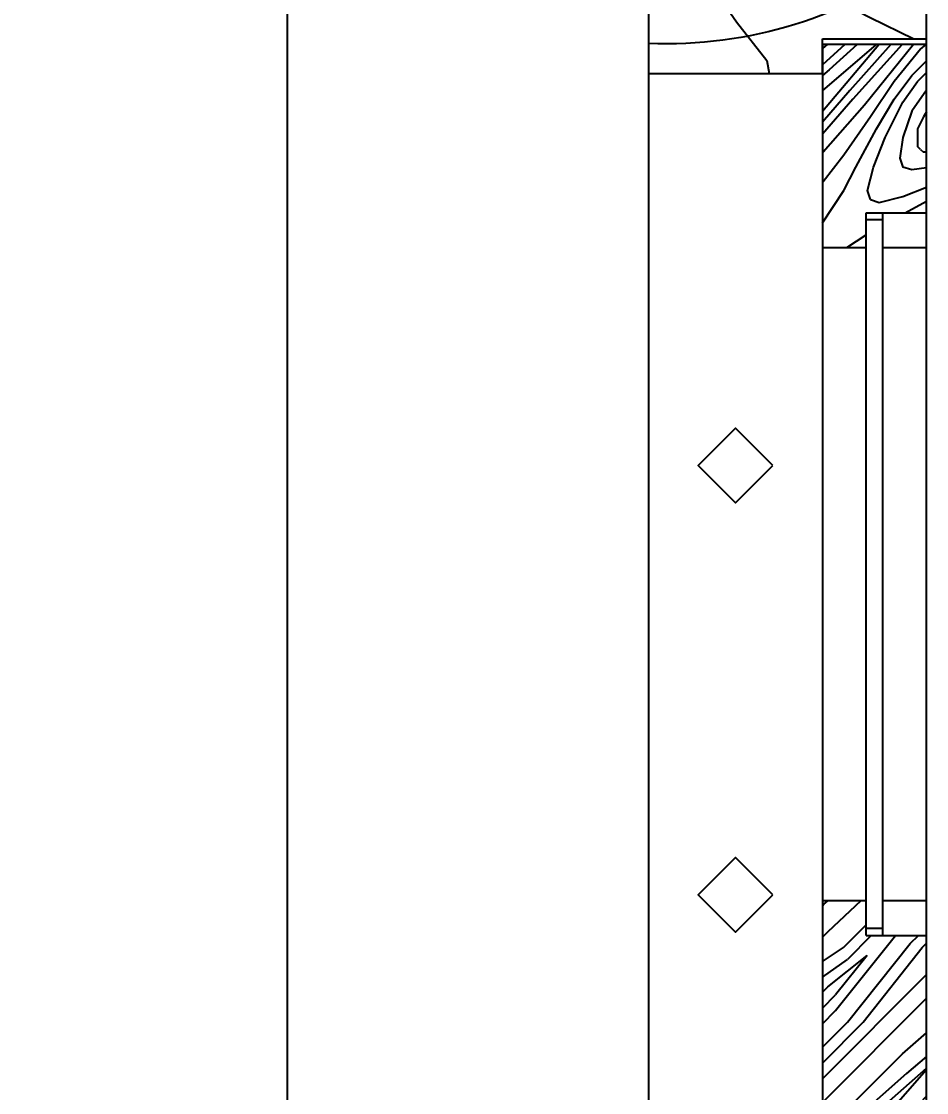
# Model space of a CAD drawing. Header units: metres. Extents: x -16 to 65907, y -5261 to 15511.
# Drawn here: x 20411.81 to 20444.38, y 4653.87 to 4692.4 of the extents above; entities that cross this region are included whole.
import ezdxf

# ---------------------------------------------------------------- set-up
doc = ezdxf.new("R2010")
doc.units = ezdxf.units.M
doc.header["$PDMODE"] = 67
doc.header["$PDSIZE"] = -5
doc.layers.get('0').update_dxf_attribs({"color": 6})
for name, color, linetype in [('BC-CILL', 23, 'Continuous'), ('BC-HATCH', 8, 'Continuous'), ('BC-JOINERY', 93, 'Continuous'), ('BC-TEXT', 7, 'Continuous'), ('BC-WHITECOLOR', 7, 'Continuous')]:
    doc.layers.add(name, color=color, linetype=linetype)
doc.styles.add('BC-1IN50-1', font='FreeSans.ttf', dxfattribs={"height": 10})
doc.dimstyles.new('BC-1IN50-1', dxfattribs={"dimtxt": 10, "dimasz": 10, "dimexe": 0.18, "dimexo": 0.0625, "dimgap": 1, "dimtad": 0, "dimdec": 1, "dimzin": 12, "dimdsep": 46, "dimtxsty": 'BC-1IN50-1', "dimblk": 'OPEN90', "dimcen": 0.09, "dimse1": 1, "dimse2": 1, "dimclrd": 8, "dimclre": 256, "dimclrt": 7, "dimadec": 0, "dimazin": 0, "dimtfac": 1, "dimtdec": 0, "dimtofl": 0, "dimtmove": 1, "dimatfit": 3, "dimfxl": 1, "dimtolj": 1, "dimtzin": 0, "dimlwd": -3, "dimarcsym": 0})

# ---------------------------------------------------------------- blocks, each defined once
blk = doc.blocks.new('BC-JN-FRAME-SIDE')
at = {"layer": 'BC-HATCH'}
for points in [[(0, -3.869), (-1.059, -2.29), (-2.663, -0.063), (-4.237, 2.966), (-5, 4.538)], [(-0.01, -5), (-1.624, -3.745), (-4.385, -1.844), (-5.781, -0.746), (-6.25, -0.66)]]:
    blk.add_lwpolyline(points, dxfattribs=at)
for centre, radius, start, end in [((10.749, -4.399), 15.93, 143.8447, 182.1637), ((5.975, -5.204), 9.313, 129.9112, 178.7469), ((2.647, -5.733), 4.298, 128.027, 170.1852)]:
    blk.add_arc(centre, radius, start, end, dxfattribs=at)
at = {"layer": 'BC-JOINERY'}
for p, q in [((-5, 1.25), (-5, 5)), ((-5, 5), (0, 5)), ((0, 5), (0, -5)), ((-6.25, -5), (-6.25, 1.25)), ((-6.25, 1.25), (-5, 1.25)), ((0, -5), (-6.25, -5))]:
    blk.add_line(p, q, dxfattribs=at)
blk = doc.blocks.new('_OPEN90')
at = {"color": 0, "linetype": 'ByBlock'}
for p, q in [((-0.5, 0.5), (0, 0)), ((0, 0), (-1, 0)), ((0, 0), (-0.5, -0.5))]:
    blk.add_line(p, q, dxfattribs=at)
blk = doc.blocks.new('*D1235')
at = {"layer": 'BC-TEXT', "color": 8, "linetype": 'Continuous', "lineweight": -3}
for p, q in [((20327.377, 4501.808), (20357.883, 4501.808)), ((20411.377, 4501.808), (20380.871, 4501.808))]:
    blk.add_line(p, q, dxfattribs=at)
at = {"layer": 'Defpoints', "color": 0}
for p in [(20421.377, 4696.766), (20317.377, 4592.766), (20421.377, 4501.808)]:
    blk.add_point(p, dxfattribs=at)
at = {"layer": 'BC-TEXT', "color": 8, "lineweight": -3, "xscale": 10, "yscale": 10, "zscale": 10, "rotation": 180}
blk.add_blockref('_OPEN90', (20317.377, 4501.808), dxfattribs=at)
at = {"layer": 'BC-TEXT', "color": 8, "lineweight": -3, "xscale": 10, "yscale": 10, "zscale": 10}
blk.add_blockref('_OPEN90', (20421.377, 4501.808), dxfattribs=at)
at = {"layer": 'BC-TEXT', "color": 7, "insert": (20369.377, 4501.808), "char_height": 10, "attachment_point": 5, "style": 'BC-1IN50-1'}
blk.add_mtext('\\A1;104', dxfattribs=at)
blk = doc.blocks.new('*D1236')
at = {"layer": 'BC-TEXT', "color": 8, "linetype": 'Continuous', "lineweight": -3}
for p, q in [((20431.377, 4502.798), (20434.377, 4502.798)), ((20438.023, 4485.645), (20432.877, 4502.798)), ((20440.023, 4485.645), (20438.023, 4485.645))]:
    blk.add_line(p, q, dxfattribs=at)
at = {"layer": 'Defpoints', "color": 0}
for p in [(20421.377, 4696.766), (20444.377, 4696.766), (20444.377, 4502.798)]:
    blk.add_point(p, dxfattribs=at)
at = {"layer": 'BC-TEXT', "color": 8, "lineweight": -3, "xscale": 10, "yscale": 10, "zscale": 10, "rotation": 180}
blk.add_blockref('_OPEN90', (20421.377, 4502.798), dxfattribs=at)
at = {"layer": 'BC-TEXT', "color": 8, "lineweight": -3, "xscale": 10, "yscale": 10, "zscale": 10}
blk.add_blockref('_OPEN90', (20444.377, 4502.798), dxfattribs=at)
at = {"layer": 'BC-TEXT', "color": 7, "insert": (20448.074, 4485.645), "char_height": 10, "attachment_point": 5, "style": 'BC-1IN50-1'}
blk.add_mtext('\\A1;23', dxfattribs=at)
blk = doc.blocks.new('*D1237')
at = {"layer": 'BC-TEXT', "color": 8, "linetype": 'Continuous', "lineweight": -3}
for p, q in [((20529.816, 4686.775), (20529.816, 4644.764)), ((20529.816, 4579.766), (20529.816, 4621.777))]:
    blk.add_line(p, q, dxfattribs=at)
at = {"layer": 'Defpoints', "color": 0}
for p in [(20444.377, 4696.775), (20529.816, 4696.775), (20444.377, 4569.766)]:
    blk.add_point(p, dxfattribs=at)
at = {"layer": 'BC-TEXT', "color": 8, "lineweight": -3, "xscale": 10, "yscale": 10, "zscale": 10}
for p, rotation in [((20529.816, 4696.775), 90), ((20529.816, 4569.766), 270)]:
    blk.add_blockref('_OPEN90', p, dxfattribs=dict(at, rotation=rotation))
at = {"layer": 'BC-TEXT', "color": 7, "insert": (20529.816, 4633.27), "char_height": 10, "attachment_point": 5, "rotation": 90, "style": 'BC-1IN50-1'}
blk.add_mtext('\\A1;127', dxfattribs=at)

msp = doc.modelspace()

# ---------------------------------------------------------------- hatches: boundary and pattern name
at = {"layer": 'BC-HATCH'}
h = msp.add_hatch(dxfattribs=at)
h.set_pattern_fill('WOOD-F4', color=256, scale=15, angle=45, style=0, pattern_type=2)
h.set_pattern_definition([(75.964, (20438.8242, 4702.615), (10.6066, 53.033), [0.8746, -86.5896]), (48.814, (20439.1424, 4700.3875), (137.885815, 159.09902), [2.255, -223.2444]), (241.699, (20439.4606, 4702.615), (-21.2132, -42.42641), [1.566, -155.0386]), (55.305, (20438.9303, 4700.8118), (42.42641, 63.63961), [1.677, -166.028]), (34.695, (20446.567, 4693.175), (74.24621, 53.03301), [1.677, -166.028]), (208.301, (20448.3701, 4693.7054), (-95.45942, -53.03301), [1.566, -155.0386]), (40.914, (20445.9306, 4693.8115), (10.6066, 10.6066), [2.1054, -208.4297]), (41.186, (20446.1427, 4693.3872), (10.6066, 10.6066), [2.255, -223.2444]), (14.036, (20448.3701, 4693.069), (31.8198, 10.6066), [0.8746, -86.5896]), (34.695, (20441.1576, 4698.5844), (74.24621, 53.03301), [1.677, -166.028]), (208.301, (20442.9608, 4699.1148), (-95.45942, -53.03301), [1.566, -155.0386]), (241.699, (20444.6578, 4697.4177), (-21.2132, -42.4264), [1.566, -155.0386]), (55.305, (20444.1275, 4695.6146), (42.4264, 63.63961), [1.677, -166.028]), (45, (20446.567, 4695.084), (-10.607, 10.607), [3.15, -11.85]), (228.814, (20447.6277, 4697.2056), (-137.885815, -159.09902), [2.255, -223.2444]), (49.0856, (20439.6727, 4699.8572), (127.27921, 148.492416), [2.10535, -208.4297]), (49.0856, (20439.5667, 4700.1754), (127.27921, 148.492416), [2.10535, -208.4297]), (40.914, (20440.203, 4699.3269), (10.6066, 10.6066), [2.1054, -208.4297]), (40.914, (20440.5212, 4699.2208), (10.6066, 10.6066), [2.1054, -208.4297]), (41.186, (20440.7334, 4698.7966), (10.6066, 10.6066), [2.255, -223.2444]), (14.036, (20442.9608, 4698.4784), (31.8198, 10.6066), [0.8746, -86.5896]), (40.914, (20445.6124, 4693.9175), (10.6066, 10.6066), [2.1054, -208.4297]), (40.914, (20445.9306, 4693.8115), (10.6066, 10.6066), [2.1054, -208.4297]), (75.964, (20444.0214, 4697.4177), (10.6066, 53.033), [0.8746, -86.5896]), (48.814, (20444.3396, 4695.1903), (137.885815, 159.09902), [2.255, -223.2444]), (49.086, (20444.7639, 4694.9782), (127.27921, 148.49242), [2.1054, -208.4297]), (49.086, (20444.87, 4694.66), (127.27921, 148.49242), [2.1054, -208.4297]), (45, (20436.173, 4698.054), (-10.607, 10.607), [1.8, -13.2]), (36.87, (20435.324, 4697.4177), (10.6066, 10.6066), [1.0607, -105.0054]), (30.964, (20434.2634, 4696.7813), (10.6066, 10.6066), [1.237, -60.6097]), (28.301, (20432.8845, 4696.0388), (95.45942, 53.03301), [1.566, -155.0386]), (26.565, (20432.036, 4695.6146), (10.6066, 10.6066), [0.9487, -46.4855]), (33.69, (20430.7632, 4694.766), (10.6066, 10.6066), [1.5297, -74.9556]), (45, (20430.445, 4694.448), (-10.607, 10.607), [0.45, -14.55]), (225, (20432.354, 4694.872), (10.607, -10.607), [1.65, -13.35]), (217.875, (20433.3088, 4695.6146), (-10.6066, -10.6066), [1.2093, -119.7245]), (214.695, (20434.6876, 4696.5692), (-74.24621, -53.03301), [1.677, -166.028]), (213.69, (20435.9604, 4697.4177), (-10.6066, -10.6066), [1.5297, -74.9556]), (219.289, (20437.1271, 4698.3723), (-10.6066, -10.6066), [1.5075, -149.2407]), (225, (20433.415, 4694.872), (10.607, -10.607), [2.4, -12.6]), (221.186, (20435.1119, 4696.357), (-10.6066, -10.6066), [2.255, -223.2444]), (218.991, (20437.3393, 4698.1602), (-116.67262, -95.459415), [2.86575, -283.70885]), (45, (20435.96, 4698.266), (-10.607, 10.607), [1.8, -13.2]), (35.538, (20435.218, 4697.736), (10.6066, 10.6066), [0.9124, -90.329]), (26.565, (20433.945, 4697.0995), (10.6066, 10.6066), [1.423, -46.011]), (21.801, (20432.8845, 4696.6752), (74.24621, 31.8198), [1.1424, -113.0942]), (14.036, (20432.036, 4696.463), (31.8198, 10.6066), [0.8746, -86.5896]), (341.565, (20431.718, 4696.569), (21.2132, -2e-07), [0.3354, -33.2056]), (161.565, (20433.203, 4697.63), (-21.2132, 2e-07), [0.3354, -33.2056]), (188.13, (20433.9452, 4697.736), (-53.033, -10.6066), [0.75, -74.25]), (198.435, (20434.9, 4698.054), (-10.6066, -10.6066), [1.0062, -32.535]), (215.538, (20436.3847, 4699.1148), (-10.6066, -10.6066), [1.8248, -89.4166]), (180, (20435.006, 4699.645), (-10.6066, -10.6066), [0.212, -21.001]), (210.964, (20435.536, 4699.9633), (-10.6066, -10.6066), [0.6185, -61.228]), (161.565, (20434.2634, 4698.6905), (-21.2132, 2e-07), [0.3354, -33.2056]), (203.199, (20435.0058, 4699.0087), (-42.4264, -21.2132), [0.8078, -79.9697]), (216.87, (20435.8543, 4699.645), (-10.6066, -10.6066), [1.0607, -105.0054]), (180, (20434.263, 4698.266), (-10.6066, -10.6066), [0.6364, -20.577]), (206.565, (20434.6876, 4698.4784), (-10.6066, -10.6066), [0.4743, -46.9598]), (210.964, (20435.218, 4698.7966), (-10.6066, -10.6066), [0.6185, -61.228]), (216.87, (20436.0665, 4699.433), (-10.6066, -10.6066), [1.0607, -105.0054]), (108.435, (20437.8696, 4702.297), (-10.6066, 10.6066), [0.3354, -33.2056]), (81.87, (20437.7635, 4701.5543), (2e-08, 21.2132), [0.75, -74.25]), (71.565, (20437.445, 4700.6), (2e-07, 21.2132), [1.0062, -32.535]), (54.462, (20436.3847, 4699.1148), (42.4264, 63.6396), [1.8248, -89.4166]), (90, (20435.854, 4700.494), (-10.6066, 10.6066), [0.212, -21.001]), (59.036, (20435.536, 4699.9633), (21.2132, 42.4264), [0.6185, -61.228]), (90, (20437.233, 4701.236), (-10.6066, 10.6066), [0.6364, -20.577]), (63.435, (20437.021, 4700.812), (10.6066, 31.8198), [0.4743, -46.9598]), (59.036, (20436.703, 4700.2815), (21.2132, 42.4264), [0.6185, -61.228]), (53.13, (20436.0665, 4699.433), (53.033, 74.24622), [1.0607, -105.0054]), (108.435, (20436.809, 4701.236), (-10.6066, 10.6066), [0.3354, -33.2056]), (66.801, (20436.4907, 4700.4936), (10.6066, 31.8198), [0.8078, -79.9697]), (53.13, (20435.8543, 4699.645), (53.033, 74.24622), [1.0607, -105.0054]), (68.199, (20438.4, 4701.5543), (10.6066, 31.8198), [1.1424, -113.0942]), (63.435, (20437.7635, 4700.2815), (10.6066, 31.8198), [1.423, -46.011]), (54.462, (20437.2332, 4699.539), (42.4264, 63.6396), [0.9124, -90.329]), (233.13, (20438.0817, 4700.1754), (-53.033, -74.24622), [1.0607, -105.0054]), (239.036, (20438.718, 4701.236), (-21.2132, -42.4264), [1.237, -60.6097]), (51.009, (20437.3393, 4698.1602), (84.852814, 106.066017), [2.86575, -283.70885]), (56.31, (20438.0817, 4699.539), (31.8198, 53.033), [1.5297, -74.9556]), (50.711, (20437.1271, 4698.3723), (84.85282, 106.06602), [1.5075, -149.2407]), (315, (20433.521, 4698.372), (10.607, 10.607), [0.15, -14.85]), (315, (20437.127, 4701.979), (10.607, 10.607), [0.15, -14.85]), (39.29, (20444.1275, 4691.372), (10.6066, 10.6066), [1.5075, -149.2407]), (33.69, (20445.2942, 4692.3265), (10.6066, 10.6066), [1.5297, -74.9556]), (38.991, (20443.9154, 4691.5841), (116.67262, 95.459415), [2.86575, -283.70885]), (210.964, (20446.9913, 4692.963), (-10.6066, -10.6066), [1.237, -60.6097]), (216.87, (20445.9306, 4692.3265), (-10.6066, -10.6066), [1.0607, -105.0054]), (35.538, (20445.2942, 4691.478), (10.6066, 10.6066), [0.9124, -90.329]), (26.565, (20446.0367, 4692.0083), (10.6066, 10.6066), [1.423, -46.011]), (21.801, (20447.3095, 4692.6447), (74.2462, 31.8198), [1.1424, -113.0942]), (36.87, (20445.4003, 4690.0991), (10.6066, 10.6066), [1.0607, -105.0054]), (23.2, (20446.2488, 4690.7355), (42.4264, 21.2132), [0.8078, -79.9697]), (341.565, (20446.991, 4691.054), (21.213, -2e-07), [0.3354, -33.2056]), (36.87, (20445.1882, 4690.3113), (10.6066, 10.6066), [1.0607, -105.0054]), (30.964, (20446.0367, 4690.9477), (10.6066, 10.6066), [0.6185, -61.228]), (26.565, (20446.567, 4691.266), (10.6066, 10.6066), [0.4743, -46.96]), (360, (20446.991, 4691.478), (10.607, 10.607), [0.6364, -20.577]), (30.964, (20445.7185, 4689.781), (10.6066, 10.6066), [0.6185, -61.228]), (360, (20446.249, 4690.099), (10.607, 10.607), [0.212, -21.001]), (35.538, (20444.87, 4690.6295), (10.6066, 10.6066), [1.8248, -89.4166]), (18.435, (20446.355, 4691.69), (10.6066, 10.6066), [1.006, -32.535]), (8.13, (20447.3095, 4692.0083), (53.033, 10.6066), [0.75, -74.25]), (341.565, (20448.052, 4692.1144), (21.213, -2e-07), [0.3354, -33.2056]), (233.13, (20445.1882, 4690.3113), (-53.033, -74.2462), [1.0607, -105.0054]), (239.036, (20444.5518, 4689.4627), (-21.2132, -42.4264), [0.6185, -61.228]), (243.435, (20444.2336, 4688.9324), (-10.6066, -31.8198), [0.4743, -46.96]), (270, (20444.021, 4688.508), (10.607, -10.607), [0.6364, -20.577]), (233.13, (20445.4003, 4690.0991), (-53.033, -74.2462), [1.0607, -105.0054]), (246.8, (20444.764, 4689.2506), (-10.6066, -31.8198), [0.8078, -79.9697]), (288.43, (20444.446, 4688.508), (10.6066, -10.6066), [0.3354, -33.2056]), (239.036, (20445.7185, 4689.781), (-21.2132, -42.4264), [0.6185, -61.228]), (270, (20445.4, 4689.251), (10.607, -10.607), [0.212, -21.001]), (234.462, (20444.87, 4690.6295), (-42.4264, -63.6396), [1.8248, -89.4166]), (251.57, (20443.809, 4689.1446), (-2e-07, -21.213), [1.006, -32.535]), (261.87, (20443.491, 4688.19), (-2e-08, -21.2132), [0.75, -74.25]), (288.43, (20443.385, 4687.4475), (10.6066, -10.6066), [0.3354, -33.2056]), (108.43, (20442.3244, 4685.9626), (-10.6066, 10.6066), [0.3354, -33.2056]), (75.964, (20442.2183, 4686.2808), (10.6066, 53.033), [0.8746, -86.5896]), (68.2, (20442.4304, 4687.1293), (10.6066, 31.8198), [1.1424, -113.0942]), (63.43, (20442.8547, 4688.19), (10.6066, 31.82), [1.423, -46.011]), (54.46, (20443.491, 4689.4627), (42.4264, 63.6396), [0.9124, -90.329]), (45, (20444.021, 4690.205), (-10.607, 10.607), [1.8, -13.2]), (229.086, (20441.688, 4689.5688), (-127.27921, -148.49242), [2.1054, -208.4297]), (225, (20440.309, 4687.978), (10.607, -10.607), [2.4, -12.6]), (231.009, (20443.91536, 4691.5841), (-84.85281, -106.06602), [2.86575, -283.70885]), (228.814, (20442.1122, 4689.3567), (-137.88582, -159.09902), [2.255, -223.2444]), (225, (20440.627, 4687.66), (10.607, -10.607), [2.4, -12.6]), (230.71, (20444.1275, 4691.372), (-84.85282, -106.06602), [1.5075, -149.2407]), (236.31, (20443.173, 4690.2052), (-31.8198, -53.033), [1.5297, -74.9556]), (235.305, (20442.3244, 4688.9324), (-42.4264, -63.6396), [1.677, -166.028]), (232.125, (20441.3698, 4687.5536), (-63.6396, -84.8528), [1.2093, -119.7245]), (225, (20440.627, 4686.599), (10.607, -10.607), [1.65, -13.35]), (45, (20440.203, 4684.69), (-10.607, 10.607), [0.45, -14.55]), (56.31, (20440.5212, 4685.008), (31.8198, 53.033), [1.5297, -74.9556]), (63.435, (20441.37, 4686.281), (10.6066, 31.8198), [0.9487, -46.4855]), (61.7, (20441.794, 4687.1293), (21.2132, 42.4264), [1.566, -155.0386]), (59.04, (20442.5365, 4688.508), (21.2132, 42.4264), [1.237, -60.6097]), (53.13, (20443.173, 4689.5688), (53.033, 74.2462), [1.0607, -105.0054]), (45, (20443.81, 4690.417), (-10.607, 10.607), [1.8, -13.2]), (135, (20444.127, 4687.766), (-10.607, -10.607), [0.15, -14.85]), (135, (20447.734, 4691.372), (-10.607, -10.607), [0.15, -14.85]), (227.862, (20443.7032, 4691.7962), (-190.91885, -212.13205), [3.00375, -297.37104]), (42.138, (20443.7032, 4691.7962), (10.6066, 10.6066), [3.00375, -297.37104]), (40.426, (20443.7032, 4692.6447), (148.492424, 127.27922), [3.762, -372.4361]), (229.574, (20446.14275, 4695.5085), (-116.67262, -137.885822), [3.762, -372.4361]), (48.013, (20437.7635, 4697.7359), (180.312196, 201.5254), [2.85394, -282.5405]), (47.8624, (20437.5514, 4697.948), (190.918848, 212.13205), [3.00375, -297.37104]), (41.987, (20438.0817, 4697.4177), (10.6066, 10.6066), [2.85394, -282.5405]), (42.1376, (20438.29386, 4697.2056), (10.6066, 10.6066), [3.00375, -297.37104]), (39.29, (20438.7181, 4696.7813), (10.6066, 10.6066), [1.5075, -149.2407]), (33.69, (20439.8849, 4697.736), (10.6066, 10.6066), [1.5297, -74.9556]), (38.991, (20438.506, 4696.9934), (116.67262, 95.459415), [2.86575, -283.70885]), (210.964, (20441.582, 4698.3723), (-10.6066, -10.6066), [1.237, -60.6097]), (216.87, (20440.5212, 4697.736), (-10.6066, -10.6066), [1.0607, -105.0054]), (35.538, (20439.8849, 4696.8874), (10.6066, 10.6066), [0.9124, -90.329]), (26.565, (20440.6273, 4697.4177), (10.6066, 10.6066), [1.423, -46.011]), (21.801, (20441.9001, 4698.054), (74.2462, 31.8198), [1.1424, -113.0942]), (41.987, (20443.4911, 4692.0083), (10.6066, 10.6066), [2.85394, -282.5405]), (42.138, (20443.7032, 4691.7962), (10.6066, 10.6066), [3.00375, -297.37104]), (54.462, (20442.4304, 4694.3418), (42.4264, 63.6396), [0.9124, -90.329]), (63.435, (20442.961, 4695.0842), (10.6066, 31.8198), [1.423, -46.011]), (68.199, (20443.5972, 4696.357), (10.6066, 31.8198), [1.1424, -113.0942]), (239.036, (20443.9154, 4696.039), (-21.2132, -42.4264), [1.237, -60.6097]), (233.13, (20443.279, 4694.9782), (-53.033, -74.2462), [1.0607, -105.0054]), (51.009, (20442.5365, 4692.9629), (84.852814, 106.06602), [2.86575, -283.70885]), (50.71, (20442.3244, 4693.175), (84.85282, 106.06602), [1.5075, -149.2407]), (56.31, (20443.279, 4694.3418), (31.8198, 53.033), [1.5297, -74.9556]), (47.862, (20442.7486, 4692.7508), (190.91885, 212.13205), [3.00375, -297.37104]), (48.013, (20442.9608, 4692.5387), (180.312196, 201.5254), [2.85394, -282.5405]), (45, (20437.657, 4687.235), (-10.607, 10.607), [0.9, -14.1]), (41.186, (20438.2939, 4687.8718), (10.6066, 10.6066), [2.255, -223.2444]), (40.426, (20439.9909, 4689.3567), (148.492424, 127.27922), [3.762, -372.4361]), (49.574, (20440.4152, 4688.9324), (116.67262, 137.88582), [3.762, -372.4361]), (221.987, (20437.7635, 4697.7359), (-10.6066, -10.6066), [2.85394, -282.5405]), (220.914, (20435.6422, 4695.8267), (-10.6066, -10.6066), [2.1054, -208.4297]), (225, (20434.051, 4694.448), (10.607, -10.607), [2.55, -12.45]), (222.1376, (20437.5514, 4697.948), (-10.6066, -10.6066), [3.00375, -297.37104]), (220.914, (20435.324, 4695.9328), (-10.6066, -10.6066), [2.1054, -208.4297]), (225, (20433.733, 4694.554), (10.607, -10.607), [2.4, -12.6]), (36.87, (20439.991, 4695.5085), (10.6066, 10.6066), [1.0607, -105.0054]), (23.199, (20440.8394, 4696.145), (42.4264, 21.2132), [0.8078, -79.9697]), (341.565, (20441.582, 4696.463), (21.2132, -2e-07), [0.3354, -33.2056]), (36.87, (20439.7788, 4695.7206), (10.6066, 10.6066), [1.0607, -105.0054]), (30.964, (20440.6273, 4696.357), (10.6066, 10.6066), [0.6185, -61.228]), (26.565, (20441.1576, 4696.675), (10.6066, 10.6066), [0.4743, -46.96]), (360, (20441.582, 4696.887), (10.607, 10.607), [0.6364, -20.577]), (30.964, (20440.309, 4695.1903), (10.6066, 10.6066), [0.6185, -61.228]), (360, (20440.839, 4695.509), (10.607, 10.607), [0.212, -21.001]), (35.538, (20439.4606, 4696.0388), (10.6066, 10.6066), [1.8248, -89.4166]), (18.435, (20440.9455, 4697.0995), (10.6066, 10.6066), [1.006, -32.535]), (8.13, (20441.9, 4697.4177), (53.033, 10.6066), [0.75, -74.25]), (341.565, (20442.6426, 4697.524), (21.2132, -2e-07), [0.3354, -33.2056]), (233.13, (20439.7788, 4695.7206), (-53.033, -74.2462), [1.0607, -105.0054]), (239.036, (20439.1424, 4694.872), (-21.2132, -42.4264), [0.6185, -61.228]), (243.435, (20438.824, 4694.342), (-10.6066, -31.8198), [0.4743, -46.96]), (270, (20438.612, 4693.918), (10.607, -10.607), [0.6364, -20.577]), (233.13, (20439.991, 4695.5085), (-53.033, -74.2462), [1.0607, -105.0054]), (246.801, (20439.3545, 4694.66), (-10.6066, -31.8198), [0.8078, -79.9697]), (288.435, (20439.036, 4693.9175), (10.6066, -10.6066), [0.3354, -33.2056]), (239.036, (20440.309, 4695.1903), (-21.2132, -42.4264), [0.6185, -61.228]), (270, (20439.991, 4694.66), (10.607, -10.607), [0.212, -21.001]), (234.462, (20439.4606, 4696.0388), (-42.4264, -63.6396), [1.8248, -89.4166]), (251.565, (20438.4, 4694.554), (-2e-07, -21.2132), [1.006, -32.535]), (261.87, (20438.0817, 4693.5993), (-2e-08, -21.2132), [0.75, -74.25]), (288.435, (20437.9757, 4692.857), (10.6066, -10.6066), [0.3354, -33.2056]), (108.435, (20436.915, 4691.372), (-10.6066, 10.6066), [0.3354, -33.2056]), (75.964, (20436.809, 4691.6901), (10.6066, 53.033), [0.8746, -86.5896]), (68.199, (20437.021, 4692.5387), (10.6066, 31.8198), [1.1424, -113.0942]), (63.435, (20437.4453, 4693.5993), (10.6066, 31.8198), [1.423, -46.011]), (54.462, (20438.0817, 4694.872), (42.4264, 63.6396), [0.9124, -90.329]), (45, (20438.612, 4695.615), (-10.607, 10.607), [1.8, -13.2]), (228.013, (20438.0817, 4697.4177), (-180.312196, -201.5254), [2.85394, -282.5405]), (229.086, (20436.1725, 4695.2964), (-127.27921, -148.49242), [2.1054, -208.4297]), (225, (20434.794, 4693.705), (10.607, -10.607), [2.55, -12.45]), (227.8624, (20438.29386, 4697.2056), (-190.918848, -212.13205), [3.00375, -297.37104]), (229.086, (20436.2786, 4694.9782), (-127.27921, -148.49242), [2.1054, -208.4297]), (225, (20434.9, 4693.387), (10.607, -10.607), [2.4, -12.6]), (231.009, (20438.506, 4696.9934), (-84.852814, -106.066017), [2.86575, -283.70885]), (228.814, (20436.7029, 4694.766), (-137.885815, -159.09902), [2.255, -223.2444]), (225, (20435.218, 4693.069), (10.607, -10.607), [2.4, -12.6]), (230.71, (20438.7181, 4696.7813), (-84.85282, -106.06602), [1.5075, -149.2407]), (236.31, (20437.7635, 4695.6146), (-31.8198, -53.033), [1.5297, -74.9556]), (235.305, (20436.915, 4694.3418), (-42.4264, -63.63961), [1.677, -166.028]), (232.125, (20435.9604, 4692.963), (-63.63961, -84.85282), [1.2093, -119.7245]), (225, (20435.218, 4692.008), (10.607, -10.607), [1.65, -13.35]), (45, (20434.794, 4690.099), (-10.607, 10.607), [0.45, -14.55]), (56.31, (20435.112, 4690.4173), (31.8198, 53.033), [1.5297, -74.9556]), (63.435, (20435.9604, 4691.69), (10.6066, 31.8198), [0.9487, -46.4855]), (61.699, (20436.3847, 4692.5387), (21.2132, 42.4264), [1.566, -155.0386]), (59.036, (20437.127, 4693.9175), (21.2132, 42.4264), [1.237, -60.6097]), (53.13, (20437.7635, 4694.9782), (53.033, 74.2462), [1.0607, -105.0054]), (45, (20438.4, 4695.827), (-10.607, 10.607), [1.8, -13.2]), (228.013, (20443.4911, 4692.0083), (-180.312196, -201.5254), [2.85394, -282.5405]), (229.086, (20441.5819, 4689.887), (-127.27921, -148.49242), [2.1054, -208.4297]), (225, (20440.203, 4688.296), (10.607, -10.607), [2.55, -12.45]), (227.862, (20443.7032, 4691.7962), (-190.91885, -212.13205), [3.00375, -297.37104]), (229.086, (20441.688, 4689.5688), (-127.27921, -148.49242), [2.1054, -208.4297]), (225, (20440.309, 4687.978), (10.607, -10.607), [2.4, -12.6]), (45, (20435.642, 4689.25), (-10.607, 10.607), [0.45, -14.55]), (33.69, (20435.9604, 4689.5688), (10.6066, 10.6066), [1.5297, -74.9556]), (26.565, (20437.233, 4690.4173), (10.6066, 10.6066), [0.9487, -46.4855]), (28.3, (20438.0817, 4690.8416), (95.45942, 53.033), [1.566, -155.0386]), (30.964, (20439.4606, 4691.584), (10.6066, 10.6066), [1.237, -60.6097]), (36.87, (20440.5212, 4692.2205), (10.6066, 10.6066), [1.0607, -105.0054]), (45, (20441.37, 4692.857), (-10.607, 10.607), [1.8, -13.2]), (219.29, (20442.3244, 4693.175), (-10.6066, -10.6066), [1.5075, -149.2407]), (213.69, (20441.1576, 4692.2205), (-10.6066, -10.6066), [1.5297, -74.9556]), (214.695, (20439.8849, 4691.372), (-74.24621, -53.033), [1.677, -166.028]), (217.875, (20438.506, 4690.4173), (-10.6066, -10.6066), [1.2093, -119.7245]), (225, (20437.551, 4689.675), (10.607, -10.607), [1.65, -13.35]), (218.991, (20442.5365, 4692.9629), (-116.67262, -95.459415), [2.86575, -283.70885]), (221.186, (20440.3091, 4691.1598), (-10.6066, -10.6066), [2.255, -223.2444]), (225, (20438.612, 4689.675), (10.607, -10.607), [2.4, -12.6]), (222.138, (20442.7486, 4692.7508), (-10.6066, -10.6066), [3.00375, -297.37104]), (220.914, (20440.5212, 4690.7355), (-10.6066, -10.6066), [2.1054, -208.4297]), (225, (20438.93, 4689.357), (10.607, -10.607), [2.4, -12.6]), (221.987, (20442.9608, 4692.5387), (-10.6066, -10.6066), [2.85394, -282.5405]), (220.914, (20440.8394, 4690.6295), (-10.6066, -10.6066), [2.1054, -208.4297]), (225, (20439.248, 4689.25), (10.607, -10.607), [2.55, -12.45]), (341.565, (20436.915, 4691.372), (21.213, -2e-07), [0.3354, -33.2056]), (14.036, (20437.2332, 4691.2659), (31.8198, 10.6066), [0.8746, -86.5896]), (21.801, (20438.0817, 4691.478), (74.2462, 31.8198), [1.1424, -113.0942]), (26.565, (20439.1424, 4691.9023), (10.6066, 10.6066), [1.423, -46.011]), (35.538, (20440.4152, 4692.5387), (10.6066, 10.6066), [0.9124, -90.329]), (45, (20441.158, 4693.069), (-10.607, 10.607), [1.8, -13.2]), (215.538, (20441.582, 4693.9175), (-10.6066, -10.6066), [1.8248, -89.4166]), (198.435, (20440.097, 4692.857), (-10.6066, -10.6066), [1.006, -32.535]), (188.13, (20439.1424, 4692.5387), (-53.033, -10.6066), [0.75, -74.25]), (161.565, (20438.4, 4692.4326), (-21.213, 2e-07), [0.3354, -33.2056]), (210.964, (20440.7334, 4694.766), (-10.6066, -10.6066), [0.6185, -61.228]), (180, (20440.203, 4694.448), (-10.607, -10.607), [0.212, -21.001]), (216.87, (20441.0516, 4694.4478), (-10.6066, -10.6066), [1.0607, -105.0054]), (203.2, (20440.203, 4693.8115), (-42.4264, -21.2132), [0.8078, -79.9697]), (161.565, (20439.4606, 4693.493), (-21.213, 2e-07), [0.3354, -33.2056]), (216.87, (20441.2637, 4694.2357), (-10.6066, -10.6066), [1.0607, -105.0054]), (210.964, (20440.415, 4693.5993), (-10.6066, -10.6066), [0.6185, -61.228]), (206.565, (20439.885, 4693.281), (-10.6066, -10.6066), [0.4743, -46.96]), (180, (20439.461, 4693.069), (-10.607, -10.607), [0.6364, -20.577]), (135, (20438.824, 4693.069), (-10.607, -10.607), [0.3, -14.7]), (54.462, (20441.582, 4693.9175), (42.4264, 63.6396), [1.8248, -89.4166]), (71.565, (20442.6426, 4695.4024), (2e-07, 21.2132), [1.006, -32.535]), (81.87, (20442.9608, 4696.357), (2e-08, 21.2132), [0.75, -74.25]), (108.435, (20443.067, 4697.0995), (-10.6066, 10.6066), [0.3354, -33.2056]), (59.036, (20440.7334, 4694.766), (21.2132, 42.4264), [0.6185, -61.228]), (90, (20441.052, 4695.296), (-10.607, 10.607), [0.212, -21.001]), (53.13, (20441.2637, 4694.2357), (53.033, 74.2462), [1.0607, -105.0054]), (59.036, (20441.9, 4695.0842), (21.2132, 42.4264), [0.6185, -61.228]), (63.435, (20442.2183, 4695.6146), (10.6066, 31.8198), [0.4743, -46.96]), (90, (20442.43, 4696.039), (-10.607, 10.607), [0.6364, -20.577]), (135, (20442.43, 4696.675), (-10.607, -10.607), [0.3, -14.7]), (53.13, (20441.0516, 4694.4478), (53.033, 74.2462), [1.0607, -105.0054]), (66.801, (20441.688, 4695.2964), (10.6066, 31.8198), [0.8078, -79.9697]), (108.435, (20442.006, 4696.039), (-10.6066, 10.6066), [0.3354, -33.2056]), (45, (20438.188, 4686.705), (-10.607, 10.607), [3.15, -11.85]), (243.435, (20439.885, 4703.4635), (-10.6066, -31.8198), [0.9487, -46.4855]), (52.125, (20439.8849, 4702.1907), (63.63961, 84.85282), [1.2093, -119.7245]), (108.435, (20439.036, 4703.4635), (-10.6066, 10.6066), [0.3354, -33.2056]), (236.31, (20440.7334, 4704.7363), (-31.8198, -53.033), [1.5297, -74.9556]), (225, (20441.052, 4705.054), (10.607, -10.607), [0.45, -14.55]), (45, (20440.627, 4702.085), (-10.607, 10.607), [2.4, -12.6]), (45, (20440.627, 4703.145), (-10.607, 10.607), [1.65, -13.35]), (45, (20447.522, 4695.19), (-10.607, 10.607), [2.4, -12.6]), (45, (20448.9, 4694.872), (-10.607, 10.607), [1.65, -13.35]), (45, (20447.84, 4694.872), (-10.607, 10.607), [2.4, -12.6]), (225, (20450.81, 4695.296), (10.607, -10.607), [0.45, -14.55]), (213.69, (20450.4915, 4694.9782), (-10.6066, -10.6066), [1.5297, -74.9556]), (341.565, (20449.2187, 4693.281), (21.2132, -2e-07), [0.3354, -33.2056]), (37.875, (20447.9459, 4694.1297), (10.6066, 10.6066), [1.2093, -119.7245]), (206.565, (20449.2187, 4694.1297), (-10.6066, -10.6066), [0.9487, -46.4855]), (225, (20448.264, 4697.842), (10.607, -10.607), [0.9, -14.1]), (45, (20441.052, 4701.448), (-10.607, 10.607), [2.55, -12.45]), (45, (20440.946, 4701.766), (-10.607, 10.607), [2.4, -12.6]), (45, (20441.794, 4700.706), (-10.607, 10.607), [2.55, -12.45]), (45, (20442.112, 4700.6), (-10.607, 10.607), [2.4, -12.6]), (45, (20443.491, 4700.281), (-10.607, 10.607), [1.65, -13.35]), (45, (20442.43, 4700.281), (-10.607, 10.607), [2.4, -12.6]), (225, (20445.4, 4700.706), (10.607, -10.607), [0.45, -14.55]), (213.69, (20445.082, 4700.3875), (-10.6066, -10.6066), [1.5297, -74.9556]), (341.565, (20443.809, 4698.6905), (21.2132, -2e-07), [0.3354, -33.2056]), (45, (20447.203, 4695.296), (-10.607, 10.607), [2.55, -12.45]), (45, (20447.522, 4695.19), (-10.607, 10.607), [2.4, -12.6]), (108.435, (20444.2336, 4698.266), (-10.6066, 10.6066), [0.3354, -33.2056]), (225, (20446.249, 4699.857), (10.607, -10.607), [0.45, -14.55]), (236.31, (20445.9306, 4699.539), (-31.8198, -53.033), [1.5297, -74.9556]), (45, (20445.825, 4696.887), (-10.607, 10.607), [2.4, -12.6]), (45, (20445.825, 4697.948), (-10.607, 10.607), [1.65, -13.35]), (45, (20446.143, 4696.569), (-10.607, 10.607), [2.4, -12.6]), (45, (20446.249, 4696.251), (-10.607, 10.607), [2.55, -12.45]), (37.875, (20442.5365, 4699.539), (10.6066, 10.6066), [1.2093, -119.7245]), (206.565, (20443.8093, 4699.539), (-10.6066, -10.6066), [0.9487, -46.4855]), (243.435, (20445.082, 4698.266), (-10.6066, -31.8198), [0.9487, -46.4855]), (52.125, (20445.082, 4696.9934), (63.63961, 84.85282), [1.2093, -119.7245])])
h.paths.add_polyline_path([(20444.377, 4685.516), (20444.377, 4691.566), (20440.627, 4691.566), (20440.627, 4684.266), (20442.202, 4684.266), (20442.202, 4685.516), (20442.802, 4685.516)])
h = msp.add_hatch(dxfattribs=at)
h.set_pattern_fill('WOOD-F5', color=256, scale=20, angle=45, style=0, pattern_type=2)
h.set_pattern_definition([(227.4896, (20438.3646, 4678.12136), (-296.984848, -325.26912), [4.60435, -455.8302]), (226.975, (20439.63736, 4678.82846), (-381.837662, -410.121933), [5.80345, -574.5413]), (45, (20436.526, 4670.626), (-14.142, 14.142), [10.2, -9.8]), (45, (20437.375, 4675.434), (-14.142, 14.142), [2.8, -17.2]), (45, (20437.516, 4674.727), (-14.142, 14.142), [3.2, -16.8]), (225, (20440.769, 4677.131), (14.142, -14.142), [2.6, -17.4]), (225, (20443.173, 4678.404), (14.142, -14.142), [11, -9]), (227.7263, (20444.3043, 4672.1817), (-268.700577, -296.984848), [4.2048, -416.2712]), (225, (20444.304, 4677.273), (14.142, -14.142), [7.8, -12.2]), (38.66, (20442.3244, 4673.5959), (14.14214, 14.14214), [1.811, -179.2966]), (231.34, (20443.7386, 4674.7272), (-98.99495, -127.27922), [1.811, -179.2966]), (220.0303, (20445.0114, 4676.5657), (-183.847764, -155.56349), [4.61736, -457.1185]), (229.9697, (20445.5771, 4676), (-141.421355, -169.705628), [4.61736, -457.1185]), (49.399, (20442.7486, 4671.4746), (155.56349, 183.84776), [5.2154, -255.5527]), (225, (20447.84, 4673.737), (14.142, -14.142), [12.4, -7.6]), (45, (20444.021, 4671.05), (-14.142, 14.142), [4.6, -15.4]), (225, (20449.254, 4672.323), (14.142, -14.142), [13.2, -6.8]), (225, (20448.123, 4673.454), (14.142, -14.142), [7.4, -12.6]), (41.4237, (20444.87, 4669.0704), (14.142136, 14.142136), [3.2062, -317.4181]), (225, (20449.678, 4671.899), (14.142, -14.142), [20, 0]), (225, (20450.244, 4671.333), (14.142, -14.142), [6.4, -13.6]), (45, (20445.153, 4665.11), (-14.142, 14.142), [4.2, -15.8]), (219.806, (20448.9712, 4667.5148), (-14.14214, -14.14214), [2.209, -218.6981]), (53.13, (20448.6883, 4665.8177), (70.71068, 98.99495), [2.8284, -138.593]), (237.529, (20451.234, 4666.1005), (-42.4264, -70.71068), [1.844, -182.547]), (237.529, (20450.8097, 4666.5248), (-42.4264, -70.71068), [1.844, -182.547]), (237.529, (20450.244, 4667.0905), (-42.4264, -70.71068), [1.844, -182.547]), (36.87, (20450.8097, 4663.9792), (14.14214, 14.14214), [1.4142, -140.0071]), (218.66, (20435.2533, 4674.7272), (-14.14214, -14.14214), [1.811, -179.2966]), (45, (20431.435, 4671.192), (-14.142, 14.142), [3.4, -16.6]), (40.9144, (20429.3136, 4669.3532), (14.142136, 14.142136), [2.8071, -277.9062]), (45, (20426.627, 4666.666), (-14.142, 14.142), [3.8, -16.2]), (45, (20435.96, 4676), (-14.142, 14.142), [1.6, -18.4]), (33.69, (20435.112, 4675.4344), (14.14214, 14.14214), [1.0198, -100.9606]), (56.31, (20437.0918, 4677.1314), (42.4264, 70.7107), [1.0198, -100.9606]), (228.5763, (20430.445, 4669.0704), (-197.9899, -226.27417), [3.2062, -317.4181]), (41.4237, (20428.0408, 4666.9491), (14.142136, 14.142136), [3.2062, -317.4181]), (225.9878, (20435.9604, 4673.7373), (-791.9596006, -820.2438607), [11.60172, -1148.57068]), (230.1944, (20437.3746, 4675.4344), (-127.27922, -155.56349), [2.209, -218.6981]), (221.6335, (20429.455, 4668.6461), (-14.142136, -14.142135), [3.4059, -337.1818]), (219.8056, (20431.152, 4670.0603), (-14.14214, -14.14214), [2.209, -218.6981]), (225, (20435.678, 4674.586), (14.142, -14.142), [6.4, -13.6]), (45, (20427.475, 4665.818), (-14.142, 14.142), [1.2, -18.8]), (225, (20428.04, 4666.95), (14.142, -14.142), [1.2, -18.8]), (225, (20437.233, 4674.162), (14.142, -14.142), [12.8, -7.2]), (63.435, (20437.233, 4674.1616), (14.1421, 42.4264), [0.6325, -62.613]), (225, (20431.435, 4667.515), (14.142, -14.142), [4, -16]), (216.87, (20432.5663, 4668.3633), (-14.14214, -14.14214), [1.4142, -140.0071]), (225, (20434.122, 4669.919), (14.142, -14.142), [2.2, -17.8]), (230.711, (20435.3947, 4671.4746), (-113.13709, -141.42136), [2.01, -198.9875]), (225, (20438.647, 4674.727), (14.142, -14.142), [4.6, -15.4]), (243.435, (20438.93, 4675.293), (-14.1421, -42.4264), [0.6325, -62.613]), (225, (20431.152, 4666.383), (14.142, -14.142), [3, -17]), (56.31, (20434.2634, 4668.929), (42.4264, 70.7107), [2.0396, -99.9408]), (45, (20432.566, 4667.232), (-14.142, 14.142), [2.4, -17.6]), (30.964, (20431.152, 4666.3834), (14.1421, 14.1421), [1.6492, -80.813]), (53.746, (20434.9705, 4668.5047), (70.71068, 98.99495), [2.6306, -260.4283]), (45, (20433.273, 4666.808), (-14.142, 14.142), [2.4, -17.6]), (35.538, (20431.2935, 4665.3934), (14.14214, 14.14214), [2.433, -119.2221]), (45, (20429.596, 4663.696), (-14.142, 14.142), [2.4, -17.6]), (231.71, (20439.2131, 4666.242), (-98.99495, -127.27922), [3.4234, -338.9214]), (221.4237, (20441.6173, 4668.3633), (-14.142136, -14.142136), [3.2062, -317.4181]), (228.18, (20438.7888, 4671.7574), (-226.27417, -254.55844), [3.6056, -356.9496]), (225, (20436.385, 4669.07), (14.142, -14.142), [3.6, -16.4]), (218.66, (20433.839, 4666.5248), (-14.14214, -14.14214), [1.811, -179.2966]), (225, (20432.425, 4665.393), (14.142, -14.142), [3.2, -16.8]), (225, (20438.365, 4669.919), (14.142, -14.142), [10.6, -9.4]), (45, (20441.476, 4672.182), (-14.142, 14.142), [1.6, -18.4]), (225, (20442.324, 4673.596), (14.142, -14.142), [1.4, -18.6]), (231.34, (20441.3344, 4672.606), (-98.99495, -127.27922), [1.811, -179.2966]), (37.875, (20440.203, 4671.1917), (14.14214, 14.14214), [1.6125, -159.6327]), (229.7636, (20441.4758, 4673.5959), (-141.42136, -169.70563), [4.8166, -236.0153]), (225, (20433.698, 4664.12), (14.142, -14.142), [3.2, -16.8]), (219.806, (20435.3947, 4665.5349), (-14.14214, -14.14214), [2.209, -218.6981]), (230.194, (20436.809, 4667.232), (-127.27922, -155.56349), [2.209, -218.6981]), (225, (20438.93, 4669.353), (14.142, -14.142), [3, -17]), (220.2364, (20442.6072, 4672.4645), (-14.14214, -14.14214), [4.8166, -236.0153]), (30.964, (20433.6977, 4662.9893), (14.1421, 14.1421), [1.6492, -80.813]), (45, (20435.112, 4663.838), (-14.142, 14.142), [2.6, -17.4]), (49.764, (20436.9504, 4665.6763), (141.42136, 169.70563), [2.4083, -238.4236]), (45, (20438.506, 4667.515), (-14.142, 14.142), [1.8, -18.2]), (39.806, (20439.7788, 4668.7875), (14.14214, 14.14214), [2.209, -218.6981]), (45, (20441.476, 4670.202), (-14.142, 14.142), [1.8, -18.2]), (225, (20433.698, 4662.99), (14.142, -14.142), [2.4, -17.6]), (225, (20440.203, 4668.08), (14.142, -14.142), [2.2, -17.8]), (225, (20434.83, 4662.706), (14.142, -14.142), [3, -17]), (217.875, (20441.4758, 4669.0704), (-14.14214, -14.14214), [1.6125, -159.6327]), (49.764, (20437.0918, 4664.6863), (141.42136, 169.70563), [2.4083, -238.4236]), (45, (20435.819, 4663.414), (-14.142, 14.142), [1.8, -18.2]), (35.538, (20434.829, 4662.7064), (14.14214, 14.14214), [1.2166, -120.4387]), (228.576, (20439.0717, 4664.9692), (-197.9899, -226.27417), [3.2062, -317.4181]), (225, (20434.546, 4661.575), (14.142, -14.142), [2, -18]), (48.18, (20441.6173, 4668.3633), (226.27417, 254.55844), [3.6056, -356.9496]), (45, (20436.102, 4662.565), (-14.142, 14.142), [1.4, -18.6]), (32.471, (20434.5462, 4661.575), (84.85281, 56.56854), [1.844, -182.547]), (225, (20436.243, 4659.312), (14.142, -14.142), [1.6, -18.4]), (229.764, (20437.7989, 4661.1508), (-141.42136, -169.70563), [2.4083, -238.4236]), (220.914, (20439.9202, 4662.9893), (-14.14214, -14.14214), [2.8071, -277.9062]), (232.595, (20437.2332, 4661.7165), (-84.85281, -113.13708), [3.0265, -299.6284]), (218.66, (20440.0616, 4663.9792), (-14.14214, -14.14214), [3.6222, -177.4855]), (225, (20435.395, 4660.727), (14.142, -14.142), [2, -18]), (225, (20435.112, 4661.01), (14.142, -14.142), [2, -18]), (216.87, (20436.2433, 4661.858), (-14.14214, -14.14214), [1.4142, -140.0071]), (53.13, (20435.3947, 4660.7265), (70.7107, 98.99495), [1.4142, -140.0071]), (45, (20434.688, 4658.605), (-14.142, 14.142), [1, -19]), (45, (20440.062, 4663.98), (-14.142, 14.142), [2, -18]), (231.71, (20442.89, 4668.2219), (-98.99495, -127.27922), [3.4234, -338.9214]), (216.87, (20440.3445, 4665.1106), (-14.14214, -14.14214), [4.2426, -137.1787]), (225, (20440.769, 4665.535), (14.142, -14.142), [0.6, -19.4]), (47.2906, (20441.47584, 4665.3934), (325.26912, 353.55339), [5.004, -495.39584]), (225, (20440.203, 4661.292), (14.142, -14.142), [5.8, -14.2]), (47.4896, (20442.6072, 4663.4135), (296.984848, 325.26912), [4.60435, -455.8302]), (41.424, (20440.203, 4661.2922), (14.14214, 14.14214), [3.2062, -317.4181]), (45, (20436.668, 4656.625), (-14.142, 14.142), [5.6, -14.4]), (49.086, (20443.3143, 4662.9893), (169.70563, 197.9899), [2.8071, -277.9062]), (41.82, (20440.6273, 4660.5851), (14.142136, 14.142136), [3.6056, -356.9496]), (225, (20440.769, 4659.595), (14.142, -14.142), [2.2, -17.8]), (49.086, (20437.3746, 4655.9182), (169.70563, 197.9899), [2.8071, -277.9062]), (223.091, (20445.1528, 4663.6964), (-14.142136, -14.142136), [6.00333, -594.3299]), (231.34, (20446.2842, 4665.1106), (-98.99495, -127.27922), [1.811, -179.2966]), (225, (20447.274, 4666.1), (14.142, -14.142), [1.4, -18.6]), (38.66, (20447.557, 4665.8177), (14.14214, 14.14214), [1.811, -179.2966]), (231.34, (20448.9712, 4666.949), (-98.99495, -127.27922), [1.811, -179.2966]), (37.875, (20445.4356, 4663.4135), (14.14214, 14.14214), [1.6125, -159.6327]), (231.34, (20446.567, 4664.8277), (-98.99495, -127.27922), [1.811, -179.2966]), (225, (20447.557, 4665.818), (14.142, -14.142), [1.4, -18.6]), (45, (20446.708, 4664.403), (-14.142, 14.142), [1.6, -18.4]), (45, (20446.708, 4663.838), (-14.142, 14.142), [2.8, -17.2]), (38.991, (20443.7386, 4661.4336), (155.56349, 127.27922), [3.821, -378.2785]), (45, (20441.334, 4659.03), (-14.142, 14.142), [3.4, -16.6]), (33.69, (20440.486, 4658.4638), (14.1421, 14.1421), [1.0198, -100.9606]), (45, (20439.355, 4657.332), (-14.142, 14.142), [1.6, -18.4]), (49.764, (20437.7989, 4655.494), (141.42136, 169.70563), [2.4083, -238.4236]), (45, (20439.92, 4656.201), (-14.142, 14.142), [1.6, -18.4]), (225, (20440.769, 4657.615), (14.142, -14.142), [1.4, -18.6]), (231.34, (20439.7788, 4656.6253), (-98.99495, -127.27922), [1.811, -179.2966]), (37.875, (20438.6474, 4655.211), (14.14214, 14.14214), [1.6125, -159.6327]), (236.31, (20439.3545, 4656.7667), (-42.4264, -70.7107), [2.0396, -99.9408]), (35.538, (20440.486, 4657.898), (14.1421, 14.1421), [1.2166, -120.4387]), (225, (20443.456, 4660.585), (14.142, -14.142), [2.8, -17.2]), (33.69, (20450.951, 4663.272), (14.1421, 14.1421), [1.0198, -100.9606]), (56.31, (20449.254, 4661.2922), (42.4264, 70.7107), [1.0198, -100.9606]), (45, (20449.82, 4662.14), (-14.142, 14.142), [1.6, -18.4]), (51.71, (20442.0415, 4656.3425), (98.99495, 127.27922), [3.4234, -338.9214]), (45, (20444.163, 4659.03), (-14.142, 14.142), [0.6, -19.4]), (36.87, (20444.587, 4659.4537), (14.14214, 14.14214), [4.2426, -137.1787]), (231.34, (20447.9812, 4661.9993), (-98.99495, -127.27922), [1.811, -179.2966]), (45, (20439.779, 4653.514), (-14.142, 14.142), [10, -10]), (45, (20439.496, 4653.797), (-14.142, 14.142), [3.6, -16.4]), (45, (20439.213, 4654.08), (-14.142, 14.142), [3.2, -16.8]), (51.34, (20441.4758, 4656.3425), (98.99495, 127.2792), [3.6222, -177.4855]), (45, (20443.739, 4659.17), (-14.142, 14.142), [1, -19]), (51.34, (20441.0516, 4656.7667), (98.99495, 127.2792), [3.6222, -177.4855]), (45, (20438.789, 4654.504), (-14.142, 14.142), [3.2, -16.8]), (45, (20443.314, 4659.595), (-14.142, 14.142), [1, -19]), (37.1467, (20444.0214, 4660.30227), (353.55339, 268.70058), [5.8549, -579.63633]), (45, (20448.688, 4663.838), (-14.142, 14.142), [1.6, -18.4]), (225, (20450.244, 4664.545), (14.142, -14.142), [1.8, -18.2]), (36.87, (20444.4457, 4659.878), (14.14214, 14.14214), [5.6569, -135.7645]), (231.34, (20442.183, 4658.7466), (-98.99495, -127.27922), [1.811, -179.2966]), (38.66, (20440.7687, 4657.6153), (14.14214, 14.14214), [1.811, -179.2966]), (225, (20440.486, 4657.898), (14.142, -14.142), [1.6, -18.4]), (38.418, (20443.45574, 4660.5851), (141.421357, 113.137084), [5.2345, -518.2156]), (45, (20447.557, 4663.838), (-14.142, 14.142), [2.4, -17.6]), (225, (20448.123, 4661.01), (14.142, -14.142), [11.2, -8.8]), (53.13, (20448.1226, 4661.0094), (70.7107, 98.99495), [1.4142, -140.0071]), (45, (20448.971, 4662.14), (-14.142, 14.142), [2.6, -17.4]), (228.18, (20440.7687, 4680.8084), (-226.27417, -254.55844), [3.6056, -356.9496]), (230.1944, (20441.0516, 4680.5255), (-127.27922, -155.56349), [2.209, -218.6981]), (45, (20441.334, 4679.677), (-14.142, 14.142), [0.4, -19.6]), (45, (20441.193, 4680.101), (-14.142, 14.142), [0.2, -19.8]), (231.34, (20441.193, 4680.1013), (-98.99495, -127.27922), [1.811, -179.2966]), (37.875, (20440.0616, 4678.687), (14.14214, 14.14214), [1.6125, -159.6327]), (45, (20440.91, 4678.404), (-14.142, 14.142), [1.6, -18.4]), (32.471, (20439.3545, 4677.4142), (84.85281, 56.56854), [1.844, -182.547]), (225, (20442.324, 4679.253), (14.142, -14.142), [2.2, -17.8]), (35.538, (20439.7788, 4676.99), (14.14214, 14.14214), [1.2166, -120.4387]), (206.565, (20441.3344, 4677.414), (-14.1421, -14.1421), [0.6325, -62.613]), (225, (20442.749, 4678.828), (14.142, -14.142), [2, -18]), (225, (20446.85, 4674.727), (14.142, -14.142), [3.6, -16.4]), (45, (20447.274, 4671.192), (-14.142, 14.142), [2.2, -17.8]), (49.764, (20449.254, 4668.929), (141.42136, 169.70563), [2.4083, -238.4236]), (36.87, (20448.1226, 4668.0804), (14.14214, 14.14214), [1.4142, -140.0071]), (225, (20451.517, 4670.06), (14.142, -14.142), [3.6, -16.4]), (45, (20450.385, 4668.08), (-14.142, 14.142), [2.2, -17.8]), (45, (20451.234, 4666.1), (-14.142, 14.142), [3, -17]), (234.462, (20451.941, 4666.242), (-56.56854, -84.8528), [1.2166, -120.4387]), (35.538, (20451.234, 4665.252), (14.14214, 14.14214), [1.2166, -120.4387]), (45, (20451.941, 4666.242), (-14.142, 14.142), [2.4, -17.6]), (45, (20452.224, 4665.96), (-14.142, 14.142), [2.4, -17.6]), (45, (20450.81, 4666.525), (-14.142, 14.142), [3, -17]), (45, (20450.244, 4667.09), (-14.142, 14.142), [3, -17]), (225, (20454.345, 4667.232), (14.142, -14.142), [3.4, -16.6])])
h.paths.add_polyline_path([(20444.377, 4653.866), (20444.377, 4659.516), (20442.802, 4659.516), (20442.202, 4659.516), (20442.202, 4660.766), (20440.627, 4660.766), (20440.627, 4653.266), (20440.627, 4652.666), (20441.877, 4652.666), (20443.127, 4653.866)])
h.paths.add_polyline_path([(20444.377, 4647.016), (20444.377, 4653.266), (20444.377, 4653.866), (20443.127, 4653.866), (20441.877, 4652.666), (20440.627, 4652.666), (20440.627, 4645.766), (20442.202, 4645.766), (20442.202, 4647.016), (20442.802, 4647.016)])

# ---------------------------------------------------------------- linework, layer by layer
at = {"layer": 'BC-CILL'}
msp.add_line((20421.377, 4696.766), (20421.377, 4592.766), dxfattribs=at)
at = {"layer": 'BC-JOINERY'}
for p, q in [((20442.202, 4685.516), (20442.802, 4685.516)), ((20442.802, 4685.266), (20442.202, 4685.266)), ((20442.802, 4685.516), (20444.377, 4685.516)), ((20442.802, 4659.766), (20442.202, 4659.766)), ((20442.202, 4659.516), (20442.802, 4659.516)), ((20442.802, 4659.516), (20444.377, 4659.516))]:
    msp.add_line(p, q, dxfattribs=at)
for points in [[(20442.802, 4684.266), (20444.377, 4684.266), (20444.377, 4691.566), (20440.627, 4691.566), (20440.627, 4684.266), (20442.202, 4684.266)], [(20442.202, 4660.766), (20440.627, 4660.766), (20440.627, 4653.266)], [(20444.377, 4653.266), (20444.377, 4660.766), (20442.802, 4660.766)]]:
    msp.add_lwpolyline(points, dxfattribs=at)
at = {"layer": 'BC-WHITECOLOR'}
for p, q in [((20444.377, 4614.766), (20444.377, 4691.775)), ((20434.377, 4690.525), (20434.377, 4616.016)), ((20442.202, 4659.516), (20442.202, 4685.516)), ((20442.802, 4659.516), (20442.802, 4685.516)), ((20440.627, 4684.266), (20440.627, 4660.766)), ((20444.377, 4660.766), (20444.377, 4684.266))]:
    msp.add_line(p, q, dxfattribs=at)
for points in [[(20438.846, 4676.422), (20437.502, 4677.765), (20436.159, 4676.422), (20437.502, 4675.078)], [(20438.846, 4660.984), (20437.502, 4662.328), (20436.159, 4660.984), (20437.502, 4659.641)]]:
    msp.add_lwpolyline(points, close=True, dxfattribs=at)

# ---------------------------------------------------------------- block references
at = {"layer": 'BC-JOINERY', "xscale": -1, "rotation": 270}
msp.add_blockref('BC-JN-FRAME-SIDE', (20439.377, 4696.775), dxfattribs=at)

# ---------------------------------------------------------------- dimensions: what is measured, and where the dimension line sits
at = {"layer": 'BC-TEXT', "linetype": 'Continuous'}
for base, p1, p2, picture, middle in [((20421.377, 4501.808), (20317.377, 4592.766), (20421.377, 4696.766), '*D1235', (20369.377, 4501.808)), ((20444.377, 4502.798), (20421.377, 4696.766), (20444.377, 4696.766), '*D1236', (20441.023, 4485.645))]:
    dim = msp.add_linear_dim(base=base, p1=p1, p2=p2, dimstyle='BC-1IN50-1', dxfattribs=at)
    dim.commit()
    dim.dimension.update_dxf_attribs({"geometry": picture, "text_midpoint": middle})
dim = msp.add_linear_dim(base=(20529.816, 4696.775), p1=(20444.377, 4569.766), p2=(20444.377, 4696.775), angle=90, dimstyle='BC-1IN50-1', override={"dimlfac": 1}, dxfattribs=at)
dim.commit()
dim.dimension.update_dxf_attribs({"geometry": '*D1237', "text_midpoint": (20529.816, 4633.27)})

doc.saveas('drawing.dxf')
